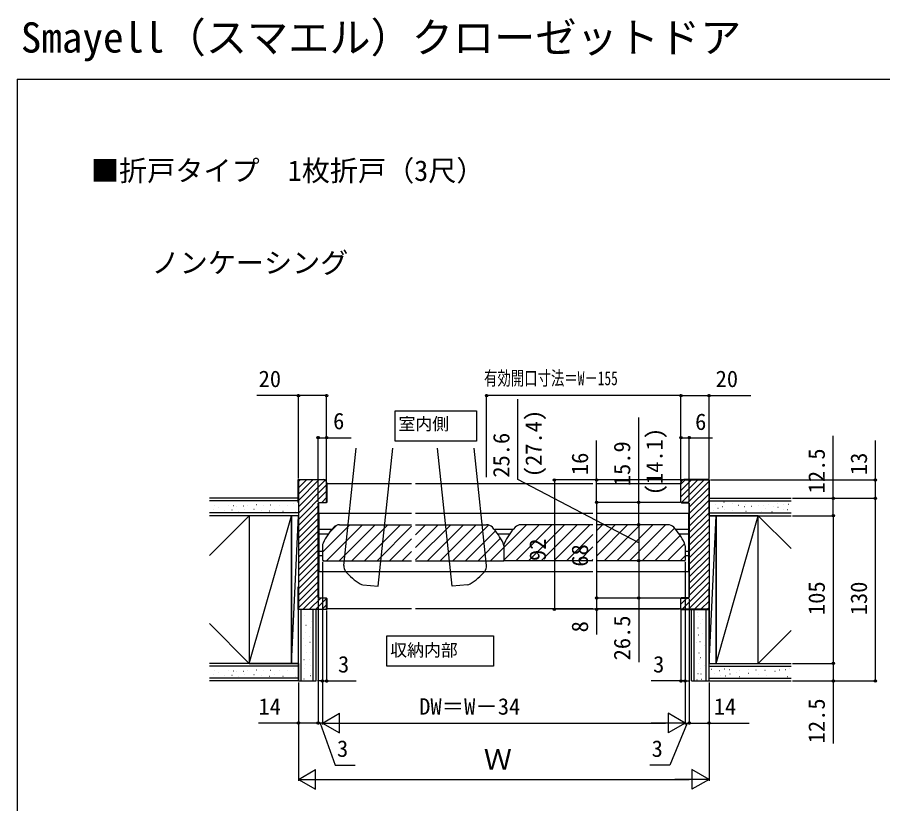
# Model space of a CAD drawing. Units: millimetres, scale not verified. Extents: x -700 to 700, y -1044 to 1040.
# Drawn here: x -700 to -84, y 480 to 1040 of the extents above; entities that cross this region are included whole.
import ezdxf
from ezdxf.enums import TextEntityAlignment as Align

# ---------------------------------------------------------------- set-up
doc = ezdxf.new("R2010")
doc.units = ezdxf.units.MM
doc.header["$LTSCALE"] = 6
for name, color, linetype in [('0-2_USER1', 3, 'Continuous'), ('0-3_YKK_11', 7, 'Continuous'), ('0-4_YKK_12', 2, 'Continuous'), ('0-7_YKK_D', 6, 'Continuous'), ('0-8_YKK_ZWAK', 7, 'Continuous'), ('0-9_YSS_K', 3, 'Continuous')]:
    doc.layers.add(name, color=color, linetype=linetype)
doc.styles.add('ＭＳ ゴシック', font='')
doc.styles.get('ＭＳ ゴシック').set_extended_font_data('MS Gothic')

msp = doc.modelspace()

# ---------------------------------------------------------------- linework, layer by layer
at = {"layer": '0-2_USER1'}
for points in [[(-431.146, 759.614), (-373.365, 759.614), (-373.365, 737.949), (-431.146, 737.949)], [(-437.053, 599.679), (-361.286, 599.679), (-361.286, 578.013), (-437.053, 578.013)]]:
    msp.add_lwpolyline(points, close=True, dxfattribs=at)
at = {"layer": '0-3_YKK_11'}
for p, q in [((-500.2, 710.7), (-482, 710.7)), ((-500.2, 694.5), (-500.2, 710.7)), ((-479.8, 708.5), (-479.8, 694.917)), ((-228.2, 708.5), (-228.2, 694.917)), ((-207.8, 710.7), (-226, 710.7)), ((-207.8, 694.5), (-207.8, 710.7)), ((-500, 694.5), (-500.2, 694.5)), ((-208, 694.5), (-207.8, 694.5)), ((-500.2, 634.5), (-500, 634.5)), ((-207.8, 634.5), (-208, 634.5))]:
    msp.add_line(p, q, dxfattribs=at)
for points in [[(-482, 710.5), (-500, 710.5), (-500, 689.5)], [(-500, 689.5), (-500, 618.5), (-480, 618.5), (-480, 626), (-480.5, 626.5), (-485.5, 626.5), (-486, 627), (-486, 694), (-485.5, 694.5), (-480.5, 694.5), (-480, 695), (-480, 708.5)], [(-208, 689.5), (-208, 618.5), (-228, 618.5), (-228, 626), (-227.5, 626.5), (-222.5, 626.5), (-222, 627), (-222, 694), (-222.5, 694.5), (-227.5, 694.5), (-228, 695), (-228, 708.5)], [(-226, 710.5), (-208, 710.5), (-208, 689.5)], [(-479.8, 694.917), (-480.417, 694.3), (-485.417, 694.3), (-485.8, 693.917), (-485.8, 627.083), (-485.417, 626.7), (-480.417, 626.7), (-479.8, 626.083), (-479.8, 618.3), (-500.2, 618.3), (-500.2, 634.5)], [(-228.2, 694.917), (-227.583, 694.3), (-222.583, 694.3), (-222.2, 693.917), (-222.2, 627.083), (-222.583, 626.7), (-227.583, 626.7), (-228.2, 626.083), (-228.2, 618.3), (-207.8, 618.3), (-207.8, 634.5)]]:
    msp.add_lwpolyline(points, dxfattribs=at)
for centre, radius, start, end in [((-482, 708.5), 2.2, 0.00001, 89.99999), ((-482, 708.5), 2, 0.00001, 89.99999), ((-226, 708.5), 2.2, 90.00001, 179.99999), ((-226, 708.5), 2, 90.00001, 179.99999)]:
    msp.add_arc(centre, radius, start, end, dxfattribs=at)
at = {"layer": '0-4_YKK_12'}
for p, q in [((-467.791, 649.703), (-459.006, 733)), ((-443.218, 634.802), (-432.862, 733)), ((-390.782, 634.802), (-401.138, 733)), ((-366.209, 649.703), (-374.994, 733)), ((-480, 708), (-419.65, 708)), ((-416.65, 708), (-290.65, 708)), ((-287.65, 708), (-228, 708)), ((-485.5, 686.7), (-485.5, 645.3)), ((-419.65, 686.7), (-485.5, 686.7)), ((-290.65, 686.7), (-416.65, 686.7)), ((-222.5, 686.7), (-287.65, 686.7)), ((-222.5, 686.7), (-222.5, 645.3)), ((-483, 659.029), (-463.429, 678.6)), ((-480.048, 653), (-454.448, 678.6)), ((-478.356, 672.653), (-472.779, 678.23)), ((-471.068, 653), (-445.468, 678.6)), ((-470.758, 678.6), (-419.65, 678.6)), ((-462.088, 653), (-436.488, 678.6)), ((-453.108, 653), (-427.508, 678.6)), ((-444.127, 653), (-419.65, 677.477)), ((-416.65, 678.6), (-366.242, 678.6)), ((-416.65, 671.497), (-409.547, 678.6)), ((-416.65, 662.517), (-400.567, 678.6)), ((-416.65, 653.537), (-391.587, 678.6)), ((-408.206, 653), (-382.606, 678.6)), ((-399.226, 653), (-373.626, 678.6)), ((-390.246, 653), (-364.825, 678.421)), ((-354, 662.305), (-337.705, 678.6)), ((-354, 653.325), (-328.725, 678.6)), ((-345.344, 653), (-319.744, 678.6)), ((-290.65, 678.6), (-341.758, 678.6)), ((-336.364, 653), (-310.764, 678.6)), ((-327.384, 653), (-301.784, 678.6)), ((-318.404, 653), (-292.804, 678.6)), ((-237.242, 678.6), (-287.65, 678.6)), ((-287.65, 674.773), (-283.823, 678.6)), ((-287.65, 665.793), (-274.843, 678.6)), ((-287.65, 656.813), (-265.863, 678.6)), ((-282.483, 653), (-256.883, 678.6)), ((-273.502, 653), (-247.902, 678.6)), ((-264.522, 653), (-238.922, 678.6)), ((-485.5, 675.35), (-476.557, 675.35)), ((-485.5, 672.15), (-478.998, 672.15)), ((-381.266, 653), (-359.934, 674.332)), ((-360.443, 675.35), (-347.557, 675.35)), ((-358.002, 672.15), (-349.998, 672.15)), ((-309.423, 653), (-290.65, 671.773)), ((-255.542, 653), (-232.442, 676.1)), ((-246.562, 653), (-228.521, 671.041)), ((-231.443, 675.35), (-222.5, 675.35)), ((-229.002, 672.15), (-222.5, 672.15)), ((-435.147, 653), (-419.65, 668.497)), ((-372.285, 653), (-356.261, 669.025)), ((-237.581, 653), (-225.308, 665.273)), ((-485.5, 659.85), (-483, 659.85)), ((-483, 663.6), (-483, 653.326)), ((-426.167, 653), (-419.65, 659.517)), ((-363.305, 653), (-354, 662.305)), ((-354, 663.6), (-354, 653)), ((-354, 663.6), (-354, 653)), ((-300.443, 653), (-290.65, 662.793)), ((-225, 663.6), (-225, 653.326)), ((-225, 659.85), (-222.5, 659.85)), ((-485.5, 656.65), (-483, 656.65)), ((-482.3, 653), (-483, 653.326)), ((-482.3, 653), (-419.65, 653)), ((-416.65, 653), (-354, 653)), ((-354.325, 653), (-354, 653.325)), ((-290.65, 653), (-354, 653)), ((-291.463, 653), (-290.65, 653.813)), ((-225.7, 653), (-287.65, 653)), ((-228.601, 653), (-225, 656.601)), ((-225.7, 653), (-225, 653.326)), ((-225, 656.65), (-222.5, 656.65)), ((-485.5, 645.3), (-290.65, 645.3)), ((-287.65, 645.3), (-222.5, 645.3)), ((-262.187, 645.3), (-222.5, 645.3)), ((-454.157, 635.956), (-443.218, 634.802)), ((-379.843, 635.956), (-390.782, 634.802)), ((-480, 619), (-419.65, 619)), ((-416.65, 619), (-290.65, 619)), ((-287.65, 619), (-228, 619))]:
    msp.add_line(p, q, dxfattribs=at)
for centre, radius, start, end in [((-470.758, 672.9), 5.7, 90, 136.77834), ((-366.242, 672.9), 5.7, 43.22166, 90), ((-341.758, 672.9), 5.7, 90, 136.77834), ((-237.242, 672.9), 5.7, 43.22166, 90), ((-443.067, 646.877), 43.7, 136.77834, 154.60847), ((-393.933, 646.877), 43.7, 25.39153, 43.22166), ((-314.067, 646.877), 43.7, 136.77834, 154.60847), ((-264.933, 646.877), 43.7, 25.39153, 43.22166), ((-478.3, 663.6), 4.7, 154.60847, 180), ((-358.7, 663.6), 4.7, 0, 25.39153), ((-349.3, 663.6), 4.7, 154.60847, 180), ((-229.7, 663.6), 4.7, 0, 25.39153), ((-462.122, 649.105), 5.7, 173.98, 220.75834), ((-371.878, 649.105), 5.7, 319.24166, 6.02), ((-433.338, 673.914), 43.7, 220.75834, 238.58847), ((-400.662, 673.914), 43.7, 301.41153, 319.24166), ((-453.664, 640.63), 4.7, 238.58847, 263.98), ((-380.336, 640.63), 4.7, 276.02, 301.41153)]:
    msp.add_arc(centre, radius, start, end, dxfattribs=at)
at = {"layer": '0-7_YKK_D'}
for p, q in [((-500, 711.5), (-500, 771.5)), ((-480, 709.5), (-480, 771.5)), ((-366.178, 712.5), (-366.178, 771.5)), ((-228, 770.5), (-366.178, 770.5)), ((-228, 712.5), (-228, 771.5)), ((-228, 709.5), (-228, 771.5)), ((-208, 711.5), (-208, 771.5)), ((-486, 695), (-486, 741.5)), ((-480, 709.5), (-480, 741.5)), ((-228, 709.5), (-228, 741.5)), ((-222, 695), (-222, 741.5)), ((-227, 710.5), (-319, 710.5)), ((-318, 710.5), (-318, 618.5)), ((-227, 710.5), (-289, 710.5)), ((-207, 710.5), (-88.594, 710.5)), ((-148.594, 697.5), (-88.594, 697.5)), ((-148.594, 697.5), (-88.594, 697.5)), ((-148.594, 697.5), (-118.594, 697.5)), ((-89.594, 567.5), (-89.594, 697.5)), ((-228.5, 694.5), (-289, 694.5)), ((-230, 694.5), (-289, 694.5)), ((-288, 694.5), (-288, 626.5)), ((-228.5, 694.5), (-259, 694.5)), ((-148.594, 685), (-118.594, 685)), ((-148.594, 685), (-118.594, 685)), ((-119.594, 685), (-119.594, 580)), ((-238.242, 678.6), (-259, 678.6)), ((-238.242, 678.6), (-259, 678.6)), ((-258, 678.6), (-258, 653)), ((-230, 653), (-259, 653)), ((-230, 653), (-259, 653)), ((-483, 652.326), (-483, 566.5)), ((-483, 652.326), (-483, 536.5)), ((-225, 652.326), (-225, 566.5)), ((-225, 652.326), (-225, 536.5)), ((-486, 626), (-486, 536.5)), ((-486, 626), (-486, 536.5)), ((-228.5, 626.5), (-289, 626.5)), ((-228.5, 626.5), (-289, 626.5)), ((-228.5, 626.5), (-259, 626.5)), ((-222, 626), (-222, 536.5)), ((-222, 626), (-222, 536.5)), ((-480, 617.5), (-480, 566.5)), ((-230, 618.5), (-319, 618.5)), ((-229, 618.5), (-289, 618.5)), ((-228, 617.5), (-228, 566.5)), ((-148.594, 580), (-118.594, 580)), ((-148.594, 580), (-118.594, 580)), ((-500, 566.48), (-500, 496.5)), ((-500, 566.48), (-500, 536.5)), ((-483, 567.5), (-486.4, 567.5)), ((-483, 567.5), (-480, 567.5)), ((-480, 567.5), (-458.927, 567.5)), ((-228, 567.5), (-249.073, 567.5)), ((-225, 567.5), (-228, 567.5)), ((-225, 567.5), (-221.6, 567.5)), ((-208, 566.5), (-208, 496.5)), ((-208, 566.5), (-208, 536.5)), ((-148.594, 567.5), (-118.594, 567.5)), ((-148.594, 567.5), (-88.594, 567.5)), ((-483, 565.5), (-483, 536.5)), ((-225, 565.5), (-225, 536.5)), ((-483, 537.5), (-470.876, 544.5)), ((-470.876, 530.5), (-470.876, 544.5)), ((-225, 537.5), (-237.124, 544.5)), ((-237.124, 544.5), (-237.124, 530.5)), ((-486, 537.5), (-489.4, 537.5)), ((-483, 537.5), (-486, 537.5)), ((-483, 537.5), (-486, 537.5)), ((-483, 537.5), (-479.6, 537.5)), ((-483, 537.5), (-470.876, 530.5)), ((-483, 537.5), (-458.751, 537.5)), ((-469, 537.5), (-239, 537.5)), ((-225, 537.5), (-249.249, 537.5)), ((-225, 537.5), (-237.124, 530.5)), ((-225, 537.5), (-228.4, 537.5)), ((-225, 537.5), (-222, 537.5)), ((-225, 537.5), (-222, 537.5)), ((-222, 537.5), (-218.6, 537.5)), ((-500, 497.5), (-487.876, 504.5)), ((-487.876, 490.5), (-487.876, 504.5)), ((-208, 497.5), (-220.124, 504.5)), ((-220.124, 504.5), (-220.124, 490.5)), ((-500, 497.5), (-487.876, 490.5)), ((-500, 497.5), (-475.751, 497.5)), ((-486, 497.5), (-222, 497.5)), ((-208, 497.5), (-232.249, 497.5)), ((-208, 497.5), (-220.124, 490.5))]:
    msp.add_line(p, q, dxfattribs=at)
for points in [[(-480, 770.5), (-500, 770.5), (-529.673, 770.5)], [(-228, 770.5), (-208, 770.5), (-178.327, 770.5)], [(-258, 665.8), (-343.913, 710.752), (-343.913, 767.842)], [(-258, 678.6), (-258, 694.5), (-258, 754.991)], [(-486, 740.5), (-480, 740.5), (-462.509, 740.5)], [(-228, 740.5), (-222, 740.5), (-205.509, 740.5)], [(-119.594, 685), (-119.594, 697.5), (-119.594, 741.9)], [(-288, 694.5), (-288, 710.5), (-288, 738.445)], [(-89.594, 697.5), (-89.594, 710.5), (-89.594, 738.536)], [(-258, 653), (-258, 626.5), (-258, 580.827)], [(-288, 626.5), (-288, 618.5), (-288, 600.645)], [(-119.594, 580), (-119.594, 567.5), (-119.594, 523.1)], [(-486, 537.5), (-500, 537.5), (-528.491, 537.5)], [(-484.5, 537.5), (-473.931, 507.5), (-459.658, 507.5)], [(-223.5, 537.5), (-235.875, 507.5), (-250.148, 507.5)], [(-222, 537.5), (-208, 537.5), (-179.509, 537.5)]]:
    msp.add_lwpolyline(points, dxfattribs=at)
for centre in [(-500, 770.5), (-480, 770.5), (-366.178, 770.5), (-228, 770.5), (-228, 770.5), (-208, 770.5), (-486, 740.5), (-480, 740.5), (-228, 740.5), (-222, 740.5), (-318, 710.5), (-288, 710.5), (-89.594, 710.5), (-119.594, 697.5), (-89.594, 697.5), (-89.594, 697.5), (-288, 694.5), (-288, 694.5), (-258, 694.5), (-119.594, 685), (-119.594, 685), (-258, 678.6), (-258, 678.6), (-258, 653), (-258, 653), (-288, 626.5), (-288, 626.5), (-258, 626.5), (-318, 618.5), (-288, 618.5), (-119.594, 580), (-119.594, 580), (-483, 567.5), (-480, 567.5), (-228, 567.5), (-225, 567.5), (-119.594, 567.5), (-89.594, 567.5), (-500, 537.5), (-486, 537.5), (-486, 537.5), (-222, 537.5), (-222, 537.5), (-208, 537.5)]:
    msp.add_circle(centre, 0.85, dxfattribs=at)
at = {"layer": '0-8_YKK_ZWAK'}
for q in [(-700, -1044.5), (700, 995.5)]:
    msp.add_line((-700, 995.5), q, dxfattribs=at)
at = {"layer": '0-9_YSS_K'}
for p, q in [((-500, 709.381), (-498.881, 710.5)), ((-500, 704.89), (-494.39, 710.5)), ((-500, 700.4), (-489.9, 710.5)), ((-500, 695.91), (-485.41, 710.5)), ((-500, 691.42), (-481.123, 710.297)), ((-228, 707.483), (-224.983, 710.5)), ((-228, 702.993), (-220.493, 710.5)), ((-228, 698.502), (-216.002, 710.5)), ((-227.506, 694.506), (-211.512, 710.5)), ((-223.022, 694.5), (-208, 709.522)), ((-500, 686.93), (-480, 706.93)), ((-500, 682.44), (-480, 702.44)), ((-222, 691.032), (-208, 705.032)), ((-500, 697.5), (-563.319, 697.5)), ((-500, 697.5), (-500, 685)), ((-483.45, 694.5), (-480, 697.95)), ((-222, 686.542), (-208, 700.542)), ((-222, 682.052), (-208, 696.052)), ((-208, 697.5), (-149.594, 697.5)), ((-208, 685), (-208, 697.5)), ((-500, 695.5), (-563.319, 695.5)), ((-560.556, 689.748), (-560.456, 689.748)), ((-559.76, 692.613), (-559.66, 692.613)), ((-556.735, 690.703), (-556.635, 690.703)), ((-550.048, 692.294), (-549.948, 692.294)), ((-546.385, 692.294), (-546.285, 692.294)), ((-543.838, 691.499), (-543.738, 691.499)), ((-539.061, 691.976), (-538.961, 691.976)), ((-538.265, 689.589), (-538.165, 689.589)), ((-538.265, 689.589), (-538.165, 689.589)), ((-536.036, 692.613), (-535.936, 692.613)), ((-531.737, 689.589), (-531.637, 689.589)), ((-529.827, 692.931), (-529.727, 692.931)), ((-524.732, 692.454), (-524.632, 692.454)), ((-520.114, 692.772), (-520.014, 692.772)), ((-513.268, 692.454), (-513.168, 692.454)), ((-507.855, 692.294), (-507.755, 692.294)), ((-503.874, 693.727), (-503.774, 693.727)), ((-500, 677.95), (-486, 691.95)), ((-222, 677.562), (-208, 691.562)), ((-208, 695.5), (-149.594, 695.5)), ((-203.406, 693.055), (-203.306, 693.055)), ((-201.615, 690.452), (-201.515, 690.452)), ((-198.523, 691.591), (-198.423, 691.591)), ((-197.383, 694.682), (-197.283, 694.682)), ((-197.221, 689.638), (-197.121, 689.638)), ((-191.035, 693.381), (-190.935, 693.381)), ((-186.966, 692.567), (-186.866, 692.567)), ((-182.897, 691.591), (-182.797, 691.591)), ((-181.92, 693.055), (-181.82, 693.055)), ((-177.688, 691.916), (-177.588, 691.916)), ((-172.805, 692.242), (-172.705, 692.242)), ((-169.55, 692.567), (-169.45, 692.567)), ((-167.596, 690.289), (-167.496, 690.289)), ((-165.969, 692.73), (-165.869, 692.73)), ((-162.388, 691.591), (-162.288, 691.591)), ((-159.621, 693.706), (-159.521, 693.706)), ((-158.969, 691.103), (-158.869, 691.103)), ((-155.063, 693.055), (-154.963, 693.055)), ((-155.063, 689.638), (-154.963, 689.638)), ((-152.133, 689.476), (-152.033, 689.476)), ((-151.645, 693.218), (-151.545, 693.218)), ((-151.645, 693.218), (-151.545, 693.218)), ((-500, 687), (-563.319, 687)), ((-535, 685), (-563.319, 656.681)), ((-500, 685), (-563.319, 685)), ((-561.67, 687.201), (-561.57, 687.201)), ((-552.913, 688.793), (-552.813, 688.793)), ((-547.341, 689.111), (-547.241, 689.111)), ((-542.723, 688.315), (-542.623, 688.315)), ((-535, 580), (-505, 685)), ((-526.165, 688.952), (-526.065, 688.952)), ((-520.592, 688.475), (-520.492, 688.475)), ((-516.93, 689.27), (-516.83, 689.27)), ((-511.039, 688.315), (-510.939, 688.315)), ((-505, 580), (-500, 685)), ((-501.963, 688.156), (-501.863, 688.156)), ((-500, 673.459), (-486, 687.459)), ((-222, 673.072), (-208, 687.072)), ((-208, 687), (-149.594, 687)), ((-208, 580), (-203, 685)), ((-208, 685), (-149.594, 685)), ((-204.545, 688.987), (-204.445, 688.987)), ((-203, 580), (-173, 685)), ((-191.035, 688.825), (-190.935, 688.825)), ((-181.757, 688.337), (-181.657, 688.337)), ((-173, 685), (-149.594, 661.594)), ((-170.689, 688.337), (-170.589, 688.337)), ((-163.202, 688.011), (-163.102, 688.011)), ((-500, 668.969), (-486, 682.969)), ((-500, 664.479), (-486, 678.479)), ((-222, 668.581), (-208, 682.581)), ((-222, 664.091), (-208, 678.091)), ((-500, 659.989), (-486, 673.989)), ((-222, 659.601), (-208, 673.601)), ((-500, 655.499), (-486, 669.499)), ((-500, 651.009), (-486, 665.009)), ((-222, 655.111), (-208, 669.111)), ((-500, 646.519), (-486, 660.519)), ((-222, 650.621), (-208, 664.621)), ((-222, 646.131), (-208, 660.131)), ((-500, 642.029), (-486, 656.029)), ((-222, 641.641), (-208, 655.641)), ((-500, 637.538), (-486, 651.538)), ((-500, 633.048), (-486, 647.048)), ((-222, 637.151), (-208, 651.151)), ((-222, 632.66), (-208, 646.66)), ((-500, 628.558), (-486, 642.558)), ((-222, 628.17), (-208, 642.17)), ((-500, 624.068), (-486, 638.068)), ((-227.18, 618.5), (-208, 637.68)), ((-500, 619.578), (-486, 633.578)), ((-496.588, 618.5), (-486, 629.088)), ((-222.69, 618.5), (-208, 633.19)), ((-218.2, 618.5), (-208, 628.7)), ((-492.098, 618.5), (-484.098, 626.5)), ((-487.608, 618.5), (-480.054, 626.054)), ((-228, 622.17), (-223.67, 626.5)), ((-213.71, 618.5), (-208, 624.21)), ((-500, 567.5), (-500, 618.5)), ((-498, 567.5), (-498, 618.5)), ((-489.5, 567.5), (-489.5, 618.5)), ((-487.5, 567.5), (-487.5, 618.5)), ((-483.117, 618.5), (-480, 621.617)), ((-220.5, 567.5), (-220.5, 618.5)), ((-218.5, 567.5), (-218.5, 618.5)), ((-216.443, 616.347), (-216.343, 616.347)), ((-210, 567.5), (-210, 618.5)), ((-209.22, 618.5), (-208, 619.72)), ((-208, 567.5), (-208, 618.5)), ((-495.948, 614.22), (-495.848, 614.22)), ((-490.98, 610.141), (-490.88, 610.141)), ((-215.556, 613.332), (-215.456, 613.332)), ((-212.717, 611.027), (-212.617, 611.027)), ((-535, 580), (-563.319, 608.319)), ((-494.706, 607.126), (-494.606, 607.126)), ((-491.69, 605.175), (-491.59, 605.175)), ((-215.91, 605.352), (-215.81, 605.352)), ((-214.136, 608.012), (-214.036, 608.012)), ((-173, 580), (-149.594, 603.406)), ((-496.657, 597.904), (-496.557, 597.904)), ((-494.883, 601.806), (-494.783, 601.806)), ((-492.222, 598.791), (-492.122, 598.791)), ((-215.378, 600.209), (-215.278, 600.209)), ((-212.717, 601.096), (-212.617, 601.096)), ((-494.883, 592.939), (-494.783, 592.939)), ((-491.868, 595.067), (-491.768, 595.067)), ((-216.975, 594.711), (-216.875, 594.711)), ((-214.491, 595.598), (-214.391, 595.598)), ((-211.475, 592.938), (-211.375, 592.938)), ((-494.174, 587.973), (-494.074, 587.973)), ((-491.513, 587.973), (-491.413, 587.973)), ((-215.201, 587.618), (-215.101, 587.618)), ((-500, 580), (-563.319, 580)), ((-500, 580), (-500, 567.5)), ((-496.125, 582.653), (-496.025, 582.653)), ((-495.238, 579.284), (-495.138, 579.284)), ((-495.238, 579.284), (-495.138, 579.284)), ((-492.045, 583.008), (-491.945, 583.008)), ((-215.733, 579.992), (-215.633, 579.992)), ((-215.023, 583.007), (-214.923, 583.007)), ((-213.959, 584.248), (-213.859, 584.248)), ((-208, 580), (-149.594, 580)), ((-208, 567.5), (-208, 580)), ((-500, 578), (-563.319, 578)), ((-559.76, 575.113), (-559.66, 575.113)), ((-556.735, 573.203), (-556.635, 573.203)), ((-550.048, 574.794), (-549.948, 574.794)), ((-546.385, 574.794), (-546.285, 574.794)), ((-543.838, 573.999), (-543.738, 573.999)), ((-539.061, 574.476), (-538.961, 574.476)), ((-536.036, 575.113), (-535.936, 575.113)), ((-529.827, 575.431), (-529.727, 575.431)), ((-524.732, 574.954), (-524.632, 574.954)), ((-520.114, 575.272), (-520.014, 575.272)), ((-513.268, 574.954), (-513.168, 574.954)), ((-507.855, 574.794), (-507.755, 574.794)), ((-503.874, 576.227), (-503.774, 576.227)), ((-495.77, 576.269), (-495.67, 576.269)), ((-491.69, 572.9), (-491.59, 572.9)), ((-491.513, 578.397), (-491.413, 578.397)), ((-215.91, 572.898), (-215.81, 572.898)), ((-214.136, 576.445), (-214.036, 576.445)), ((-213.782, 572.544), (-213.682, 572.544)), ((-211.475, 578.219), (-211.375, 578.219)), ((-208, 578), (-149.594, 578)), ((-206.182, 575.913), (-206.082, 575.913)), ((-203.903, 573.147), (-203.803, 573.147)), ((-200.485, 574.937), (-200.385, 574.937)), ((-196.904, 576.076), (-196.804, 576.076)), ((-193.323, 575.75), (-193.223, 575.75)), ((-193.16, 572.659), (-193.06, 572.659)), ((-188.765, 573.635), (-188.665, 573.635)), ((-186.324, 574.937), (-186.224, 574.937)), ((-180.139, 575.75), (-180.039, 575.75)), ((-179.813, 572.984), (-179.713, 572.984)), ((-174.604, 575.425), (-174.504, 575.425)), ((-168.256, 575.099), (-168.156, 575.099)), ((-161.094, 574.448), (-160.994, 574.448)), ((-158.002, 575.425), (-157.902, 575.425)), ((-153.77, 575.75), (-153.67, 575.75)), ((-151.003, 576.238), (-150.903, 576.238)), ((-500, 569.5), (-563.319, 569.5)), ((-500, 567.5), (-563.319, 567.5)), ((-561.67, 569.701), (-561.57, 569.701)), ((-560.556, 572.248), (-560.456, 572.248)), ((-552.913, 571.293), (-552.813, 571.293)), ((-547.341, 571.611), (-547.241, 571.611)), ((-542.723, 570.815), (-542.623, 570.815)), ((-538.265, 572.089), (-538.165, 572.089)), ((-538.265, 572.089), (-538.165, 572.089)), ((-531.737, 572.089), (-531.637, 572.089)), ((-526.165, 571.452), (-526.065, 571.452)), ((-520.592, 570.975), (-520.492, 570.975)), ((-516.93, 571.77), (-516.83, 571.77)), ((-511.039, 570.815), (-510.939, 570.815)), ((-501.963, 570.656), (-501.863, 570.656)), ((-500, 567.5), (-487.5, 567.5)), ((-496.125, 568.998), (-496.025, 568.998)), ((-491.335, 571.303), (-491.235, 571.303)), ((-220.5, 567.5), (-208, 567.5)), ((-216.62, 568.642), (-216.52, 568.642)), ((-216.62, 568.642), (-216.52, 568.642)), ((-213.249, 568.82), (-213.149, 568.82)), ((-208, 569.5), (-149.594, 569.5)), ((-208, 567.5), (-149.594, 567.5)), ((-199.834, 571.194), (-199.734, 571.194)), ((-199.834, 571.194), (-199.734, 571.194)), ((-196.416, 571.194), (-196.316, 571.194)), ((-186.487, 570.706), (-186.387, 570.706)), ((-173.139, 572.008), (-173.039, 572.008)), ((-167.117, 571.032), (-167.017, 571.032)), ((-158.165, 569.567), (-158.065, 569.567)), ((-152.142, 570.706), (-152.042, 570.706))]:
    msp.add_line(p, q, dxfattribs=at)
for points in [[(-535, 580), (-505, 580), (-505, 685), (-535, 685)], [(-203, 580), (-173, 580), (-173, 685), (-203, 685)]]:
    msp.add_lwpolyline(points, close=True, dxfattribs=at)
for points in [[(-500, 685), (-505, 685), (-505, 580), (-500, 580), (-500, 618.5)], [(-208, 618.5), (-208, 580), (-203, 580), (-203, 685), (-208, 685)]]:
    msp.add_lwpolyline(points, dxfattribs=at)

# ---------------------------------------------------------------- texts
at = {"layer": '0-2_USER1', "style": 'ＭＳ ゴシック'}
for s, height, p in [('Smayell（スマエル）クローゼットドア', 21.48, (-697.497, 1007.994)), ('■折戸タイプ\u30001枚折戸（3尺） \u3000', 14.66, (-647.602, 918.727)), ('室内側', 8.798, (-428.886, 743.318)), ('収納内部', 8.798, (-434.75, 582.386))]:
    msp.add_text(s, height=height, dxfattribs=at).set_placement(p, align=Align.BOTTOM_LEFT)
at = {"layer": '0-3_YKK_11', "style": 'ＭＳ ゴシック'}
msp.add_text('ノンケーシング', height=14.66, dxfattribs=at).set_placement((-604.509, 853.205), align=Align.BOTTOM_LEFT)
at = {"layer": '0-7_YKK_D', "style": 'ＭＳ ゴシック'}
for s, height, p in [('20', 11.73, (-528.355, 773)), ('20', 11.73, (-203.282, 773)), ('6', 11.73, (-475.373, 743)), ('6', 11.73, (-217.873, 742.5)), ('3', 11.73, (-471.882, 570)), ('3', 11.73, (-247.755, 570)), ('14', 11.73, (-528.445, 540)), ('DW＝W－34', 11.73, (-414.136, 540)), ('14', 11.73, (-204.555, 540)), ('3', 11.73, (-472.613, 510)), ('3', 11.73, (-248.829, 510)), ('Ｗ', 14.66, (-368.205, 500))]:
    msp.add_text(s, height=height, dxfattribs=at).set_placement(p, align=Align.BOTTOM_LEFT)
at = {"layer": '0-7_YKK_D', "style": 'ＭＳ ゴシック', "width": 0.7}
msp.add_text('有効開口寸法＝W－155', height=9.971, dxfattribs=at).set_placement((-368.029, 774.855), align=Align.BOTTOM_LEFT)
at = {"layer": '0-7_YKK_D', "style": 'ＭＳ ゴシック'}
for s, p in [('(27.4)', (-323.413, 712.433)), ('(14.1)', (-237.5, 699.582)), ('25.6', (-346.413, 712.07)), ('15.9', (-260.5, 706.036)), ('16', (-290.5, 713.945)), ('12.5', (-122.094, 700.945)), ('13', (-92.094, 713.945)), ('92', (-320.5, 652.818)), ('68', (-290.5, 648.773)), ('105', (-122.094, 614.409)), ('130', (-92.094, 614.227)), ('26.5', (-260.5, 582.145)), ('8', (-290.5, 602.055)), ('12.5', (-122.094, 523.145))]:
    msp.add_text(s, height=11.73, rotation=90, dxfattribs=at).set_placement(p, align=Align.BOTTOM_LEFT)

doc.saveas('drawing.dxf')
